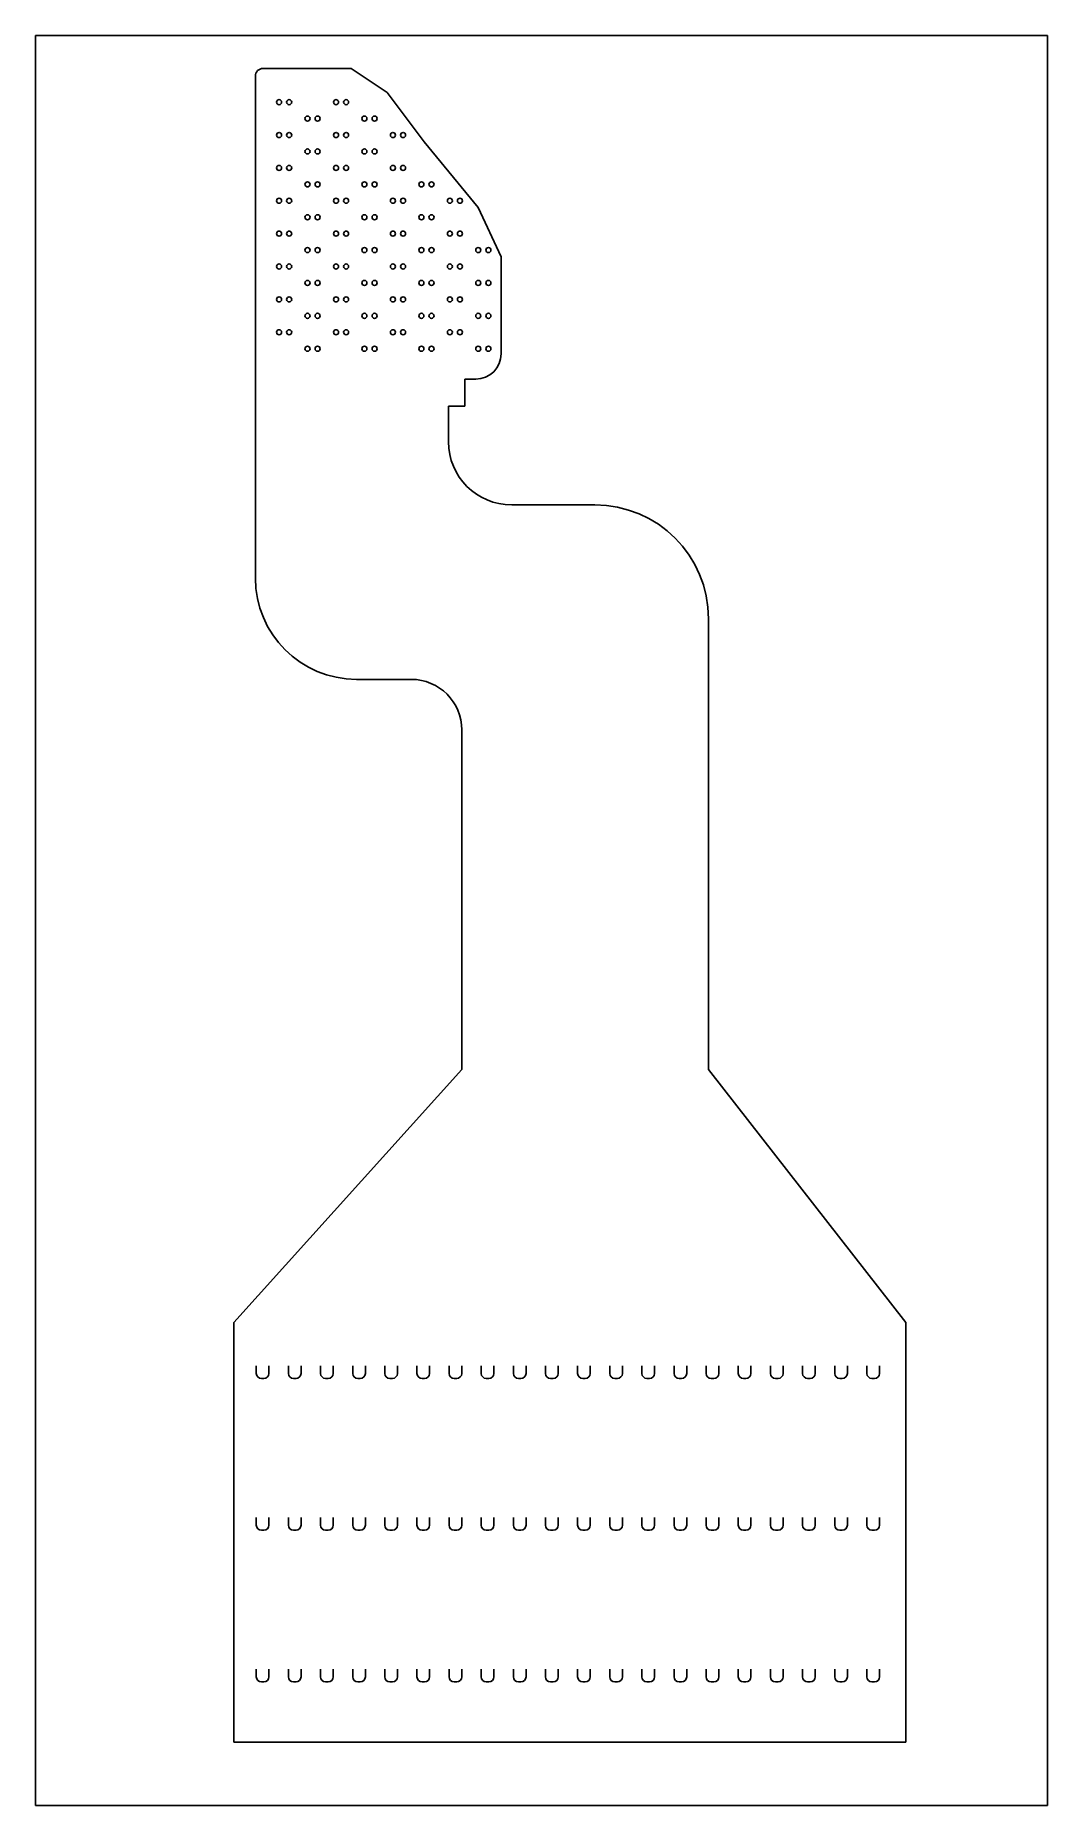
# Model space of a CAD drawing. Header units: inches. Extents: x 7.6 to 47.6, y 7.4 to 77.4.
import ezdxf

# ---------------------------------------------------------------- set-up
doc = ezdxf.new("R2010")
doc.units = ezdxf.units.IN
doc.header["$MEASUREMENT"] = 0

msp = doc.modelspace()

# ---------------------------------------------------------------- linework, layer by layer
for p, q in [((7.622, 7.371), (7.622, 77.371)), ((7.622, 77.371), (47.622, 77.371)), ((47.622, 77.371), (47.622, 7.371)), ((16.315, 75.766), (16.315, 55.906)), ((20.1, 76.066), (16.615, 76.066)), ((21.525, 75.116), (20.1, 76.066)), ((22.98, 73.166), (21.525, 75.116)), ((25.12, 70.566), (22.98, 73.166)), ((26.025, 68.616), (25.12, 70.566)), ((26.025, 65.221), (26.025, 68.616)), ((26.025, 64.781), (26.025, 65.221)), ((24.595, 62.711), (24.595, 63.781)), ((24.595, 63.781), (24.985, 63.781)), ((24.985, 63.781), (25.025, 63.781)), ((23.945, 61.737), (23.945, 62.711)), ((23.945, 62.711), (24.295, 62.711)), ((24.295, 62.711), (24.595, 62.711)), ((23.945, 61.306), (23.945, 61.737)), ((26.696, 58.806), (26.445, 58.806)), ((28.963, 58.806), (26.696, 58.806)), ((29.725, 58.806), (28.963, 58.806)), ((34.225, 36.479), (34.225, 54.306)), ((20.315, 51.906), (20.63, 51.906)), ((20.63, 51.906), (22.234, 51.906)), ((22.234, 51.906), (22.475, 51.906)), ((24.475, 49.906), (24.475, 49.854)), ((24.475, 49.854), (24.475, 36.479)), ((24.475, 36.479), (15.465, 26.479)), ((42.015, 26.479), (34.225, 36.479)), ((15.465, 26.479), (15.465, 9.879)), ((42.015, 9.879), (42.015, 26.479)), ((16.35, 24.762), (16.35, 24.462)), ((16.85, 24.462), (16.85, 24.762)), ((17.62, 24.762), (17.62, 24.462)), ((18.12, 24.462), (18.12, 24.762)), ((18.89, 24.762), (18.89, 24.462)), ((19.39, 24.462), (19.39, 24.762)), ((20.16, 24.762), (20.16, 24.462)), ((20.66, 24.462), (20.66, 24.762)), ((21.43, 24.762), (21.43, 24.462)), ((21.93, 24.462), (21.93, 24.762)), ((22.7, 24.762), (22.7, 24.462)), ((23.2, 24.462), (23.2, 24.762)), ((23.97, 24.762), (23.97, 24.462)), ((24.47, 24.462), (24.47, 24.762)), ((25.24, 24.762), (25.24, 24.462)), ((25.74, 24.462), (25.74, 24.762)), ((26.51, 24.762), (26.51, 24.462)), ((27.01, 24.462), (27.01, 24.762)), ((27.78, 24.762), (27.78, 24.462)), ((28.28, 24.462), (28.28, 24.762)), ((29.05, 24.762), (29.05, 24.462)), ((29.55, 24.462), (29.55, 24.762)), ((30.32, 24.762), (30.32, 24.462)), ((30.82, 24.462), (30.82, 24.762)), ((31.59, 24.762), (31.59, 24.462)), ((32.09, 24.462), (32.09, 24.762)), ((32.86, 24.762), (32.86, 24.462)), ((33.36, 24.462), (33.36, 24.762)), ((34.13, 24.762), (34.13, 24.462)), ((34.63, 24.462), (34.63, 24.762)), ((35.4, 24.762), (35.4, 24.462)), ((35.9, 24.462), (35.9, 24.762)), ((36.67, 24.762), (36.67, 24.462)), ((37.17, 24.462), (37.17, 24.762)), ((37.94, 24.762), (37.94, 24.462)), ((38.44, 24.462), (38.44, 24.762)), ((39.21, 24.762), (39.21, 24.462)), ((39.71, 24.462), (39.71, 24.762)), ((40.48, 24.762), (40.48, 24.462)), ((40.98, 24.462), (40.98, 24.762)), ((16.55, 24.262), (16.6, 24.262)), ((16.6, 24.262), (16.65, 24.262)), ((17.82, 24.262), (17.87, 24.262)), ((17.87, 24.262), (17.92, 24.262)), ((19.09, 24.262), (19.14, 24.262)), ((19.14, 24.262), (19.19, 24.262)), ((20.36, 24.262), (20.41, 24.262)), ((20.41, 24.262), (20.46, 24.262)), ((21.63, 24.262), (21.68, 24.262)), ((21.68, 24.262), (21.73, 24.262)), ((22.9, 24.262), (22.95, 24.262)), ((22.95, 24.262), (23, 24.262)), ((24.17, 24.262), (24.22, 24.262)), ((24.22, 24.262), (24.27, 24.262)), ((25.44, 24.262), (25.49, 24.262)), ((25.49, 24.262), (25.54, 24.262)), ((26.71, 24.262), (26.76, 24.262)), ((26.76, 24.262), (26.81, 24.262)), ((27.98, 24.262), (28.03, 24.262)), ((28.03, 24.262), (28.08, 24.262)), ((29.25, 24.262), (29.3, 24.262)), ((29.3, 24.262), (29.35, 24.262)), ((30.52, 24.262), (30.57, 24.262)), ((30.57, 24.262), (30.62, 24.262)), ((31.79, 24.262), (31.84, 24.262)), ((31.84, 24.262), (31.89, 24.262)), ((33.06, 24.262), (33.11, 24.262)), ((33.11, 24.262), (33.16, 24.262)), ((34.33, 24.262), (34.38, 24.262)), ((34.38, 24.262), (34.43, 24.262)), ((35.6, 24.262), (35.65, 24.262)), ((35.65, 24.262), (35.7, 24.262)), ((36.87, 24.262), (36.92, 24.262)), ((36.92, 24.262), (36.97, 24.262)), ((38.14, 24.262), (38.19, 24.262)), ((38.19, 24.262), (38.24, 24.262)), ((39.41, 24.262), (39.46, 24.262)), ((39.46, 24.262), (39.51, 24.262)), ((40.68, 24.262), (40.73, 24.262)), ((40.73, 24.262), (40.78, 24.262)), ((16.35, 18.762), (16.35, 18.462)), ((16.55, 18.262), (16.6, 18.262)), ((16.6, 18.262), (16.65, 18.262)), ((16.85, 18.462), (16.85, 18.762)), ((17.62, 18.762), (17.62, 18.462)), ((17.82, 18.262), (17.87, 18.262)), ((17.87, 18.262), (17.92, 18.262)), ((18.12, 18.462), (18.12, 18.762)), ((18.89, 18.762), (18.89, 18.462)), ((19.09, 18.262), (19.14, 18.262)), ((19.14, 18.262), (19.19, 18.262)), ((19.39, 18.462), (19.39, 18.762)), ((20.16, 18.762), (20.16, 18.462)), ((20.36, 18.262), (20.41, 18.262)), ((20.41, 18.262), (20.46, 18.262)), ((20.66, 18.462), (20.66, 18.762)), ((21.43, 18.762), (21.43, 18.462)), ((21.63, 18.262), (21.68, 18.262)), ((21.68, 18.262), (21.73, 18.262)), ((21.93, 18.462), (21.93, 18.762)), ((22.7, 18.762), (22.7, 18.462)), ((22.9, 18.262), (22.95, 18.262)), ((22.95, 18.262), (23, 18.262)), ((23.2, 18.462), (23.2, 18.762)), ((23.97, 18.762), (23.97, 18.462)), ((24.17, 18.262), (24.22, 18.262)), ((24.22, 18.262), (24.27, 18.262)), ((24.47, 18.462), (24.47, 18.762)), ((25.24, 18.762), (25.24, 18.462)), ((25.44, 18.262), (25.49, 18.262)), ((25.49, 18.262), (25.54, 18.262)), ((25.74, 18.462), (25.74, 18.762)), ((26.51, 18.762), (26.51, 18.462)), ((26.71, 18.262), (26.76, 18.262)), ((26.76, 18.262), (26.81, 18.262)), ((27.01, 18.462), (27.01, 18.762)), ((27.78, 18.762), (27.78, 18.462)), ((27.98, 18.262), (28.03, 18.262)), ((28.03, 18.262), (28.08, 18.262)), ((28.28, 18.462), (28.28, 18.762)), ((29.05, 18.762), (29.05, 18.462)), ((29.25, 18.262), (29.3, 18.262)), ((29.3, 18.262), (29.35, 18.262)), ((29.55, 18.462), (29.55, 18.762)), ((30.32, 18.762), (30.32, 18.462)), ((30.52, 18.262), (30.57, 18.262)), ((30.57, 18.262), (30.62, 18.262)), ((30.82, 18.462), (30.82, 18.762)), ((31.59, 18.762), (31.59, 18.462)), ((31.79, 18.262), (31.84, 18.262)), ((31.84, 18.262), (31.89, 18.262)), ((32.09, 18.462), (32.09, 18.762)), ((32.86, 18.762), (32.86, 18.462)), ((33.06, 18.262), (33.11, 18.262)), ((33.11, 18.262), (33.16, 18.262)), ((33.36, 18.462), (33.36, 18.762)), ((34.13, 18.762), (34.13, 18.462)), ((34.33, 18.262), (34.38, 18.262)), ((34.38, 18.262), (34.43, 18.262)), ((34.63, 18.462), (34.63, 18.762)), ((35.4, 18.762), (35.4, 18.462)), ((35.6, 18.262), (35.65, 18.262)), ((35.65, 18.262), (35.7, 18.262)), ((35.9, 18.462), (35.9, 18.762)), ((36.67, 18.762), (36.67, 18.462)), ((36.87, 18.262), (36.92, 18.262)), ((36.92, 18.262), (36.97, 18.262)), ((37.17, 18.462), (37.17, 18.762)), ((37.94, 18.762), (37.94, 18.462)), ((38.14, 18.262), (38.19, 18.262)), ((38.19, 18.262), (38.24, 18.262)), ((38.44, 18.462), (38.44, 18.762)), ((39.21, 18.762), (39.21, 18.462)), ((39.41, 18.262), (39.46, 18.262)), ((39.46, 18.262), (39.51, 18.262)), ((39.71, 18.462), (39.71, 18.762)), ((40.48, 18.762), (40.48, 18.462)), ((40.68, 18.262), (40.73, 18.262)), ((40.73, 18.262), (40.78, 18.262)), ((40.98, 18.462), (40.98, 18.762)), ((16.35, 12.762), (16.35, 12.462)), ((16.85, 12.462), (16.85, 12.762)), ((17.62, 12.762), (17.62, 12.462)), ((18.12, 12.462), (18.12, 12.762)), ((18.89, 12.762), (18.89, 12.462)), ((19.39, 12.462), (19.39, 12.762)), ((20.16, 12.762), (20.16, 12.462)), ((20.66, 12.462), (20.66, 12.762)), ((21.43, 12.762), (21.43, 12.462)), ((21.93, 12.462), (21.93, 12.762)), ((22.7, 12.762), (22.7, 12.462)), ((23.2, 12.462), (23.2, 12.762)), ((23.97, 12.762), (23.97, 12.462)), ((24.47, 12.462), (24.47, 12.762)), ((25.24, 12.762), (25.24, 12.462)), ((25.74, 12.462), (25.74, 12.762)), ((26.51, 12.762), (26.51, 12.462)), ((27.01, 12.462), (27.01, 12.762)), ((27.78, 12.762), (27.78, 12.462)), ((28.28, 12.462), (28.28, 12.762)), ((29.05, 12.762), (29.05, 12.462)), ((29.55, 12.462), (29.55, 12.762)), ((30.32, 12.762), (30.32, 12.462)), ((30.82, 12.462), (30.82, 12.762)), ((31.59, 12.762), (31.59, 12.462)), ((32.09, 12.462), (32.09, 12.762)), ((32.86, 12.762), (32.86, 12.462)), ((33.36, 12.462), (33.36, 12.762)), ((34.13, 12.762), (34.13, 12.462)), ((34.63, 12.462), (34.63, 12.762)), ((35.4, 12.762), (35.4, 12.462)), ((35.9, 12.462), (35.9, 12.762)), ((36.67, 12.762), (36.67, 12.462)), ((37.17, 12.462), (37.17, 12.762)), ((37.94, 12.762), (37.94, 12.462)), ((38.44, 12.462), (38.44, 12.762)), ((39.21, 12.762), (39.21, 12.462)), ((39.71, 12.462), (39.71, 12.762)), ((40.48, 12.762), (40.48, 12.462)), ((40.98, 12.462), (40.98, 12.762)), ((16.55, 12.262), (16.6, 12.262)), ((16.6, 12.262), (16.65, 12.262)), ((17.82, 12.262), (17.87, 12.262)), ((17.87, 12.262), (17.92, 12.262)), ((19.09, 12.262), (19.14, 12.262)), ((19.14, 12.262), (19.19, 12.262)), ((20.36, 12.262), (20.41, 12.262)), ((20.41, 12.262), (20.46, 12.262)), ((21.63, 12.262), (21.68, 12.262)), ((21.68, 12.262), (21.73, 12.262)), ((22.9, 12.262), (22.95, 12.262)), ((22.95, 12.262), (23, 12.262)), ((24.17, 12.262), (24.22, 12.262)), ((24.22, 12.262), (24.27, 12.262)), ((25.44, 12.262), (25.49, 12.262)), ((25.49, 12.262), (25.54, 12.262)), ((26.71, 12.262), (26.76, 12.262)), ((26.76, 12.262), (26.81, 12.262)), ((27.98, 12.262), (28.03, 12.262)), ((28.03, 12.262), (28.08, 12.262)), ((29.25, 12.262), (29.3, 12.262)), ((29.3, 12.262), (29.35, 12.262)), ((30.52, 12.262), (30.57, 12.262)), ((30.57, 12.262), (30.62, 12.262)), ((31.79, 12.262), (31.84, 12.262)), ((31.84, 12.262), (31.89, 12.262)), ((33.06, 12.262), (33.11, 12.262)), ((33.11, 12.262), (33.16, 12.262)), ((34.33, 12.262), (34.38, 12.262)), ((34.38, 12.262), (34.43, 12.262)), ((35.6, 12.262), (35.65, 12.262)), ((35.65, 12.262), (35.7, 12.262)), ((36.87, 12.262), (36.92, 12.262)), ((36.92, 12.262), (36.97, 12.262)), ((38.14, 12.262), (38.19, 12.262)), ((38.19, 12.262), (38.24, 12.262)), ((39.41, 12.262), (39.46, 12.262)), ((39.46, 12.262), (39.51, 12.262)), ((40.68, 12.262), (40.73, 12.262)), ((40.73, 12.262), (40.78, 12.262)), ((15.465, 9.879), (42.015, 9.879)), ((47.622, 7.371), (7.622, 7.371))]:
    msp.add_line(p, q)
for centre in [(17.251, 74.732), (17.651, 74.732), (19.501, 74.732), (19.901, 74.732), (17.251, 73.432), (17.651, 73.432), (18.374, 74.082), (18.774, 74.082), (19.501, 73.432), (19.901, 73.432), (20.624, 74.082), (21.024, 74.082), (21.751, 73.432), (22.151, 73.432), (18.374, 72.782), (18.774, 72.782), (20.624, 72.782), (21.024, 72.782), (17.251, 72.132), (17.651, 72.132), (19.501, 72.132), (19.901, 72.132), (21.751, 72.132), (22.151, 72.132), (18.374, 71.482), (18.774, 71.482), (20.624, 71.482), (21.024, 71.482), (22.874, 71.482), (23.274, 71.482), (17.251, 70.832), (17.651, 70.832), (19.501, 70.832), (19.901, 70.832), (21.751, 70.832), (22.151, 70.832), (24.001, 70.832), (24.401, 70.832), (18.374, 70.182), (18.774, 70.182), (20.624, 70.182), (21.024, 70.182), (22.874, 70.182), (23.274, 70.182), (17.251, 69.532), (17.651, 69.532), (19.501, 69.532), (19.901, 69.532), (21.751, 69.532), (22.151, 69.532), (24.001, 69.532), (24.401, 69.532), (18.374, 68.882), (18.774, 68.882), (20.624, 68.882), (21.024, 68.882), (22.874, 68.882), (23.274, 68.882), (25.124, 68.882), (25.524, 68.882), (17.251, 68.232), (17.651, 68.232), (19.501, 68.232), (19.901, 68.232), (21.751, 68.232), (22.151, 68.232), (24.001, 68.232), (24.401, 68.232), (18.374, 67.582), (18.774, 67.582), (20.624, 67.582), (21.024, 67.582), (22.874, 67.582), (23.274, 67.582), (25.124, 67.582), (25.524, 67.582), (17.251, 66.932), (17.651, 66.932), (19.501, 66.932), (19.901, 66.932), (21.751, 66.932), (22.151, 66.932), (24.001, 66.932), (24.401, 66.932), (18.374, 66.282), (18.774, 66.282), (20.624, 66.282), (21.024, 66.282), (22.874, 66.282), (23.274, 66.282), (25.124, 66.282), (25.524, 66.282), (17.251, 65.632), (17.651, 65.632), (19.501, 65.632), (19.901, 65.632), (21.751, 65.632), (22.151, 65.632), (24.001, 65.632), (24.401, 65.632), (18.374, 64.982), (18.774, 64.982), (20.624, 64.982), (21.024, 64.982), (22.874, 64.982), (23.274, 64.982), (25.124, 64.982), (25.524, 64.982)]:
    msp.add_circle(centre, 0.1)
for centre, radius, start, end in [((16.615, 75.766), 0.3, 90, 180), ((25.025, 64.781), 1, 270, 360), ((26.445, 61.306), 2.5, 180, 270), ((29.725, 54.306), 4.5, 0, 90), ((20.315, 55.906), 4, 180, 270), ((22.475, 49.906), 2, 0, 90), ((16.55, 24.462), 0.2, 180, 270), ((16.65, 24.462), 0.2, 270, 360), ((17.82, 24.462), 0.2, 180, 270), ((17.92, 24.462), 0.2, 270, 360), ((19.09, 24.462), 0.2, 180, 270), ((19.19, 24.462), 0.2, 270, 360), ((20.36, 24.462), 0.2, 180, 270), ((20.46, 24.462), 0.2, 270, 360), ((21.63, 24.462), 0.2, 180, 270), ((21.73, 24.462), 0.2, 270, 360), ((22.9, 24.462), 0.2, 180, 270), ((23, 24.462), 0.2, 270, 360), ((24.17, 24.462), 0.2, 180, 270), ((24.27, 24.462), 0.2, 270, 360), ((25.44, 24.462), 0.2, 180, 270), ((25.54, 24.462), 0.2, 270, 360), ((26.71, 24.462), 0.2, 180, 270), ((26.81, 24.462), 0.2, 270, 360), ((27.98, 24.462), 0.2, 180, 270), ((28.08, 24.462), 0.2, 270, 360), ((29.25, 24.462), 0.2, 180, 270), ((29.35, 24.462), 0.2, 270, 360), ((30.52, 24.462), 0.2, 180, 270), ((30.62, 24.462), 0.2, 270, 360), ((31.79, 24.462), 0.2, 180, 270), ((31.89, 24.462), 0.2, 270, 360), ((33.06, 24.462), 0.2, 180, 270), ((33.16, 24.462), 0.2, 270, 360), ((34.33, 24.462), 0.2, 180, 270), ((34.43, 24.462), 0.2, 270, 360), ((35.6, 24.462), 0.2, 180, 270), ((35.7, 24.462), 0.2, 270, 360), ((36.87, 24.462), 0.2, 180, 270), ((36.97, 24.462), 0.2, 270, 360), ((38.14, 24.462), 0.2, 180, 270), ((38.24, 24.462), 0.2, 270, 360), ((39.41, 24.462), 0.2, 180, 270), ((39.51, 24.462), 0.2, 270, 360), ((40.68, 24.462), 0.2, 180, 270), ((40.78, 24.462), 0.2, 270, 360), ((16.55, 18.462), 0.2, 180, 270), ((16.65, 18.462), 0.2, 270, 360), ((17.82, 18.462), 0.2, 180, 270), ((17.92, 18.462), 0.2, 270, 360), ((19.09, 18.462), 0.2, 180, 270), ((19.19, 18.462), 0.2, 270, 360), ((20.36, 18.462), 0.2, 180, 270), ((20.46, 18.462), 0.2, 270, 360), ((21.63, 18.462), 0.2, 180, 270), ((21.73, 18.462), 0.2, 270, 360), ((22.9, 18.462), 0.2, 180, 270), ((23, 18.462), 0.2, 270, 360), ((24.17, 18.462), 0.2, 180, 270), ((24.27, 18.462), 0.2, 270, 360), ((25.44, 18.462), 0.2, 180, 270), ((25.54, 18.462), 0.2, 270, 360), ((26.71, 18.462), 0.2, 180, 270), ((26.81, 18.462), 0.2, 270, 360), ((27.98, 18.462), 0.2, 180, 270), ((28.08, 18.462), 0.2, 270, 360), ((29.25, 18.462), 0.2, 180, 270), ((29.35, 18.462), 0.2, 270, 360), ((30.52, 18.462), 0.2, 180, 270), ((30.62, 18.462), 0.2, 270, 360), ((31.79, 18.462), 0.2, 180, 270), ((31.89, 18.462), 0.2, 270, 360), ((33.06, 18.462), 0.2, 180, 270), ((33.16, 18.462), 0.2, 270, 360), ((34.33, 18.462), 0.2, 180, 270), ((34.43, 18.462), 0.2, 270, 360), ((35.6, 18.462), 0.2, 180, 270), ((35.7, 18.462), 0.2, 270, 360), ((36.87, 18.462), 0.2, 180, 270), ((36.97, 18.462), 0.2, 270, 360), ((38.14, 18.462), 0.2, 180, 270), ((38.24, 18.462), 0.2, 270, 360), ((39.41, 18.462), 0.2, 180, 270), ((39.51, 18.462), 0.2, 270, 360), ((40.68, 18.462), 0.2, 180, 270), ((40.78, 18.462), 0.2, 270, 360), ((16.55, 12.462), 0.2, 180, 270), ((16.65, 12.462), 0.2, 270, 360), ((17.82, 12.462), 0.2, 180, 270), ((17.92, 12.462), 0.2, 270, 360), ((19.09, 12.462), 0.2, 180, 270), ((19.19, 12.462), 0.2, 270, 360), ((20.36, 12.462), 0.2, 180, 270), ((20.46, 12.462), 0.2, 270, 360), ((21.63, 12.462), 0.2, 180, 270), ((21.73, 12.462), 0.2, 270, 360), ((22.9, 12.462), 0.2, 180, 270), ((23, 12.462), 0.2, 270, 360), ((24.17, 12.462), 0.2, 180, 270), ((24.27, 12.462), 0.2, 270, 360), ((25.44, 12.462), 0.2, 180, 270), ((25.54, 12.462), 0.2, 270, 360), ((26.71, 12.462), 0.2, 180, 270), ((26.81, 12.462), 0.2, 270, 360), ((27.98, 12.462), 0.2, 180, 270), ((28.08, 12.462), 0.2, 270, 360), ((29.25, 12.462), 0.2, 180, 270), ((29.35, 12.462), 0.2, 270, 360), ((30.52, 12.462), 0.2, 180, 270), ((30.62, 12.462), 0.2, 270, 360), ((31.79, 12.462), 0.2, 180, 270), ((31.89, 12.462), 0.2, 270, 360), ((33.06, 12.462), 0.2, 180, 270), ((33.16, 12.462), 0.2, 270, 360), ((34.33, 12.462), 0.2, 180, 270), ((34.43, 12.462), 0.2, 270, 360), ((35.6, 12.462), 0.2, 180, 270), ((35.7, 12.462), 0.2, 270, 360), ((36.87, 12.462), 0.2, 180, 270), ((36.97, 12.462), 0.2, 270, 360), ((38.14, 12.462), 0.2, 180, 270), ((38.24, 12.462), 0.2, 270, 360), ((39.41, 12.462), 0.2, 180, 270), ((39.51, 12.462), 0.2, 270, 360), ((40.68, 12.462), 0.2, 180, 270), ((40.78, 12.462), 0.2, 270, 360)]:
    msp.add_arc(centre, radius, start, end)

doc.saveas('drawing.dxf')
